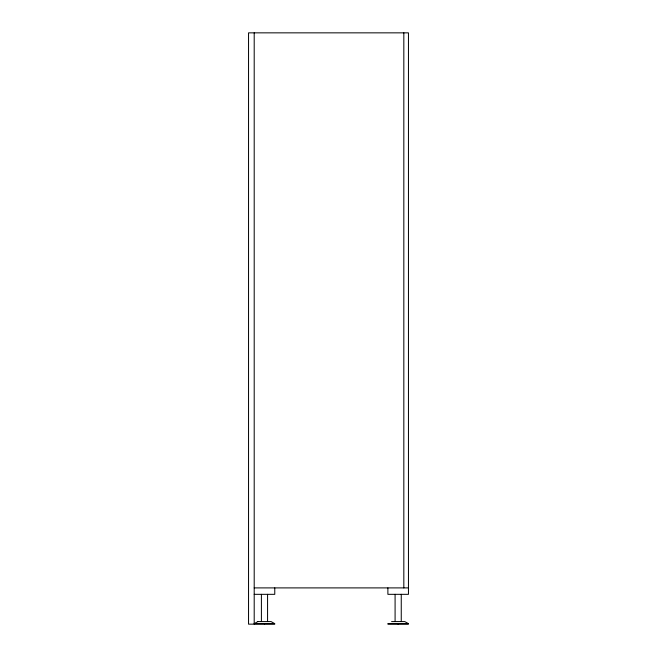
<?xml version="1.0" encoding="UTF-8"?>
<svg xmlns="http://www.w3.org/2000/svg" width="657" height="657" viewBox="0 0 657 657"><rect width="100%" height="100%" fill="white"/><g stroke="black" fill="none" stroke-linecap="round" stroke-linejoin="round"><path stroke-width="0.99" d="M254.202 587.9L408.457 587.9M254.202 594.33L274.766 594.33L274.766 587.9M391.588 621.579L404.753 621.579L408.457 623.657L387.885 623.657M274.766 624.15L248.543 624.15L248.543 32.85L408.457 32.85L408.457 594.33L387.885 594.33L387.885 587.9M387.885 624.15L408.457 624.15M403.825 32.85L403.825 587.9M401.255 594.33L401.255 621.579M398.167 623.657L398.167 624.15M395.087 594.33L395.087 621.579M267.571 594.33L267.571 621.579M264.484 623.657L264.484 624.15M261.404 594.33L261.404 621.579M254.202 32.85L254.202 624.15M257.905 621.579L254.202 623.657L274.766 623.657L271.062 621.579L257.905 621.579"/></g></svg>
